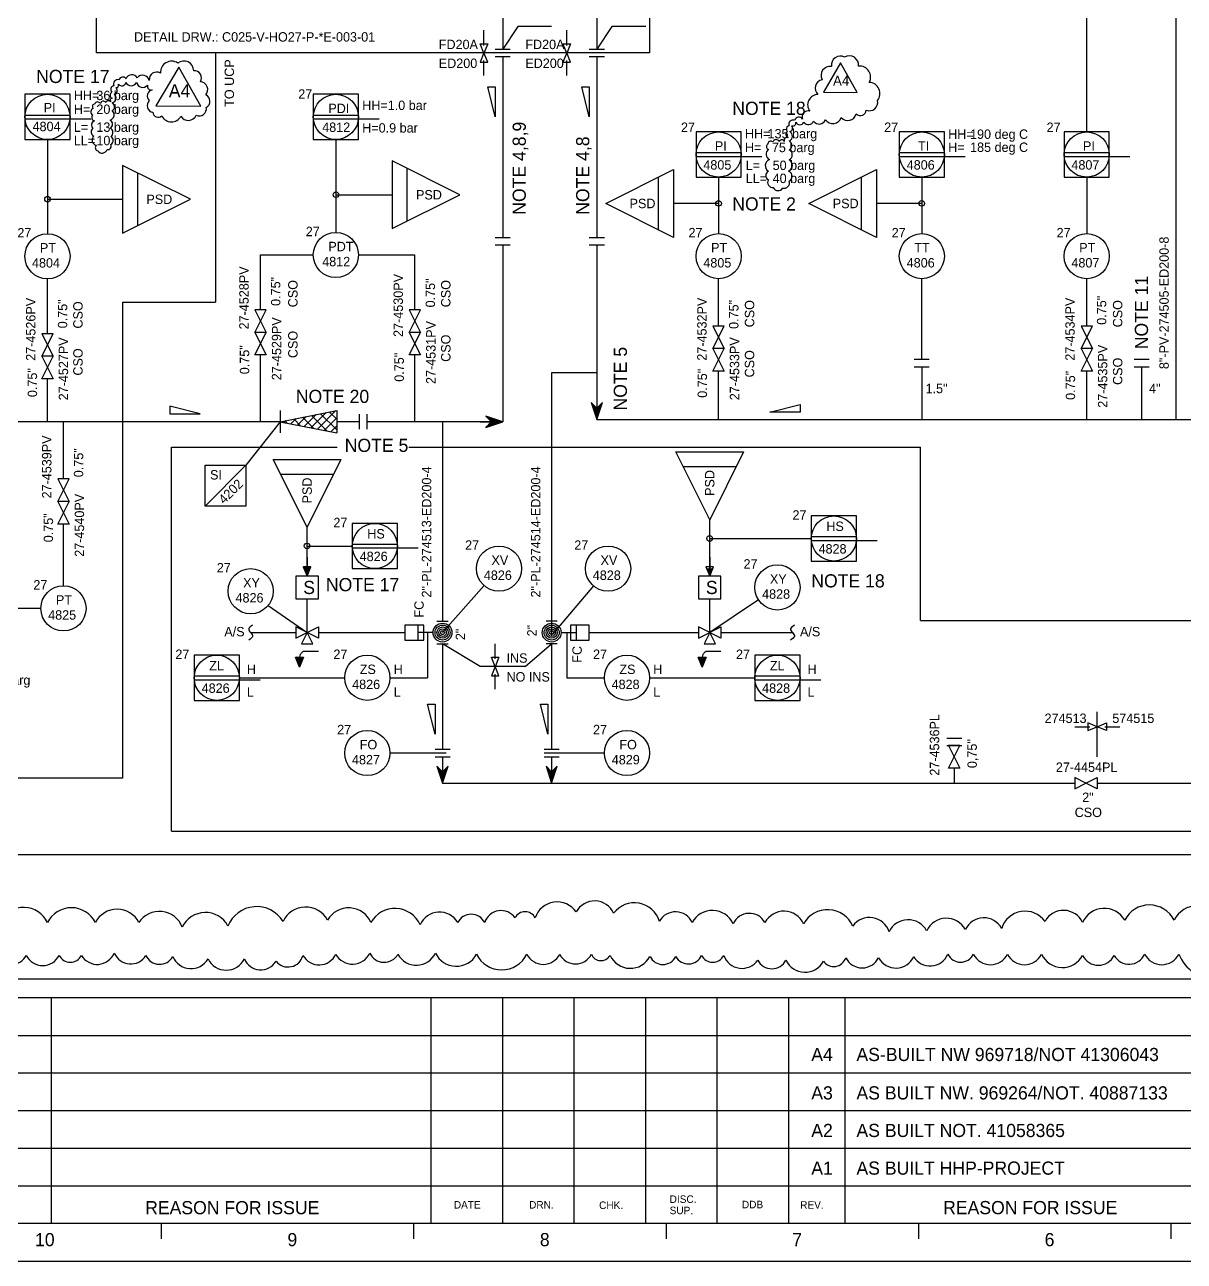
# Model space of a CAD drawing. Extents: x 0 to 840, y 0 to 594.
# Drawn here: x 190 to 498.1, y 0 to 328.5 of the extents above; entities that cross this region are included whole.
import ezdxf

# ---------------------------------------------------------------- set-up
doc = ezdxf.new("R2010")
doc.units = 0
for name, color, linetype in [('01-LIN-025-A', 7, 'Continuous'), ('08-LIN-050-A', 7, 'Continuous'), ('11-LIN-070-A', 7, 'Continuous'), ('14-LIN-025-DASH', 7, 'Continuous'), ('18-LIN-025-SP', 7, 'Continuous'), ('35-TXT-025', 7, 'Continuous'), ('36-TXT-035', 7, 'Continuous'), ('39-TXT-100', 7, 'Continuous'), ('40-', 7, 'Continuous'), ('43-', 7, 'Continuous'), ('45-', 7, 'Continuous'), ('51', 7, 'Continuous'), ('51-REV-035-CLD', 7, 'Continuous')]:
    doc.layers.add(name, color=color, linetype=linetype)

msp = doc.modelspace()

# ---------------------------------------------------------------- linework, layer by layer
at = {"layer": '01-LIN-025-A'}
for p, q in [((321, 328), (317, 322)), ((330, 328), (321, 328)), ((346, 328), (342, 322)), ((355, 328), (346, 328)), ((428.37, 239.6), (428.37, 261)), ((312.03, 179.5), (301, 167)), ((341.13, 179.41), (330.35, 166.65)), ((254.66, 174.22), (265, 167)), ((385.01, 175.67), (372, 167)), ((297, 167), (297, 155)), ((301, 167), (301, 167)), ((330, 167), (330, 167)), ((334, 167), (334, 155)), ((311, 158), (301, 164)), ((323, 158), (330, 164)), ((287, 155), (297, 155)), ((334, 155), (344, 155)), ((302, 135), (287, 135)), ((344, 135), (328, 135))]:
    msp.add_line(p, q, dxfattribs=at)
for points in [[(312, 326), (312, 327)], [(312, 323), (312, 326)], [(334, 326), (334, 327)], [(334, 323), (334, 326)], [(315, 322), (319, 322)], [(340, 322), (344, 322)], [(320, 321), (308, 321)], [(312, 316), (312, 319)], [(315, 320), (319, 320)], [(342, 321), (330, 321)], [(334, 316), (334, 319)], [(340, 320), (344, 320)], [(312, 315), (312, 316)], [(334, 315), (334, 316)], [(190, 310), (190, 298)], [(202, 310), (190, 310)], [(202, 298), (202, 310)], [(266.65, 310), (266.65, 298)], [(278.65, 310), (266.65, 310)], [(278.65, 298), (278.65, 310)], [(190, 304.5), (202, 304.5)], [(190, 303.5), (207.5, 303.5)], [(266.65, 304.5), (278.65, 304.5)], [(266.65, 303.5), (284.15, 303.5)], [(368.37, 300), (368.37, 288)], [(380.37, 300), (368.37, 300)], [(368.37, 300), (368.37, 288)], [(380.37, 300), (368.37, 300)], [(380.37, 288), (380.37, 300)], [(380.37, 288), (380.37, 300)], [(422.37, 300), (422.37, 288)], [(434.37, 300), (422.37, 300)], [(434.37, 288), (434.37, 300)], [(466.2, 300), (466.2, 288)], [(478.2, 300), (466.2, 300)], [(478.2, 288), (478.2, 300)], [(190, 298), (202, 298)], [(266.65, 298), (278.65, 298)], [(368.37, 294.5), (380.37, 294.5)], [(368.37, 294.5), (380.37, 294.5)], [(368.37, 293.5), (385.87, 293.5)], [(368.37, 293.5), (385.87, 293.5)], [(422.37, 294.5), (434.37, 294.5)], [(422.37, 293.5), (439.87, 293.5)], [(466.2, 294.5), (478.2, 294.5)], [(466.2, 293.5), (483.7, 293.5)], [(219.98, 275.11), (219.98, 289.11)], [(291.63, 276.31), (291.63, 290.31)], [(358.37, 274), (358.37, 288)], [(368.37, 288), (380.37, 288)], [(368.37, 288), (380.37, 288)], [(412.37, 274), (412.37, 288)], [(422.37, 288), (434.37, 288)], [(466.2, 288), (478.2, 288)], [(315, 272), (319, 272)], [(315, 270), (319, 270)], [(340, 272), (344, 272)], [(340, 270), (344, 270)], [(426.37, 239.6), (430.37, 239.6)], [(426.37, 237.6), (430.37, 237.6)], [(484.77, 239.6), (488.77, 239.6)], [(484.77, 237.6), (488.77, 237.6)], [(343.5, 228.1), (342, 226.6), (340.5, 228.1), (342, 223.6), (343.5, 228.1)], [(340.53, 228), (340.6, 228)], [(340.57, 227.9), (340.7, 227.9)], [(340.6, 227.8), (340.8, 227.8)], [(340.63, 227.7), (340.9, 227.7)], [(340.67, 227.6), (341, 227.6)], [(340.7, 227.5), (341.1, 227.5)], [(340.73, 227.4), (341.2, 227.4)], [(340.77, 227.3), (341.3, 227.3)], [(340.8, 227.2), (341.4, 227.2)], [(340.83, 227.1), (341.5, 227.1)], [(340.87, 227), (341.6, 227)], [(340.9, 226.9), (341.7, 226.9)], [(340.93, 226.8), (341.8, 226.8)], [(340.97, 226.7), (341.9, 226.7)], [(342, 229.6), (342, 223.6)], [(342.1, 226.7), (343.03, 226.7)], [(342.2, 226.8), (343.07, 226.8)], [(342.3, 226.9), (343.1, 226.9)], [(342.4, 227), (343.13, 227)], [(342.5, 227.1), (343.17, 227.1)], [(342.6, 227.2), (343.2, 227.2)], [(342.7, 227.3), (343.23, 227.3)], [(342.8, 227.4), (343.27, 227.4)], [(342.9, 227.5), (343.3, 227.5)], [(343, 227.6), (343.33, 227.6)], [(343.1, 227.7), (343.37, 227.7)], [(343.2, 227.8), (343.4, 227.8)], [(343.3, 227.9), (343.43, 227.9)], [(343.4, 228), (343.47, 228)], [(257.87, 223.03), (272.87, 226.03)], [(257.87, 226.03), (257.87, 220.03)], [(260.68, 222.47), (262.08, 223.87)], [(263.26, 221.95), (261.47, 223.75)], [(262.44, 222.12), (264.73, 224.4)], [(266.8, 221.25), (263.82, 224.22)], [(264.21, 221.76), (267.38, 224.93)], [(265.98, 221.41), (270.03, 225.46)], [(270.34, 220.54), (266.18, 224.69)], [(267.75, 221.06), (272.68, 225.99)], [(272.87, 220.83), (268.54, 225.16)], [(269.51, 220.7), (272.87, 224.06)], [(272.87, 223.66), (270.9, 225.64)], [(272.87, 226.03), (272.87, 220.03)], [(278.87, 225.03), (278.87, 221.03)], [(280.87, 225.03), (280.87, 221.03)], [(312.5, 224.53), (314, 223.03), (312.5, 221.53), (317, 223.03), (312.5, 224.53)], [(312.6, 224.43), (312.6, 224.5)], [(312.7, 224.33), (312.7, 224.47)], [(312.8, 224.23), (312.8, 224.43)], [(312.9, 224.13), (312.9, 224.4)], [(313, 224.03), (313, 224.37)], [(313.1, 223.93), (313.1, 224.33)], [(313.2, 223.83), (313.2, 224.3)], [(313.3, 223.73), (313.3, 224.27)], [(313.4, 223.63), (313.4, 224.23)], [(313.5, 223.53), (313.5, 224.2)], [(313.6, 223.43), (313.6, 224.17)], [(313.7, 223.33), (313.7, 224.13)], [(313.8, 223.23), (313.8, 224.1)], [(313.9, 223.13), (313.9, 224.07)], [(314, 223.03), (314, 224.03)], [(314.1, 222.07), (314.1, 224)], [(314.2, 222.1), (314.2, 223.97)], [(314.3, 222.13), (314.3, 223.93)], [(314.4, 222.17), (314.4, 223.9)], [(314.5, 222.2), (314.5, 223.87)], [(314.6, 222.23), (314.6, 223.83)], [(314.7, 222.27), (314.7, 223.8)], [(314.8, 222.3), (314.8, 223.77)], [(314.9, 222.33), (314.9, 223.73)], [(315, 222.37), (315, 223.7)], [(315.1, 222.4), (315.1, 223.67)], [(315.2, 222.43), (315.2, 223.63)], [(315.3, 222.47), (315.3, 223.6)], [(315.4, 222.5), (315.4, 223.57)], [(315.5, 222.53), (315.5, 223.53)], [(315.6, 222.57), (315.6, 223.5)], [(315.7, 222.6), (315.7, 223.47)], [(315.8, 222.63), (315.8, 223.43)], [(315.9, 222.67), (315.9, 223.4)], [(341, 226.6), (342, 226.6)], [(341.03, 226.5), (342.97, 226.5)], [(341.07, 226.4), (342.93, 226.4)], [(341.1, 226.3), (342.9, 226.3)], [(341.13, 226.2), (342.87, 226.2)], [(341.17, 226.1), (342.83, 226.1)], [(341.2, 226), (342.8, 226)], [(341.23, 225.9), (342.77, 225.9)], [(341.27, 225.8), (342.73, 225.8)], [(341.3, 225.7), (342.7, 225.7)], [(341.33, 225.6), (342.67, 225.6)], [(341.37, 225.5), (342.63, 225.5)], [(341.4, 225.4), (342.6, 225.4)], [(341.43, 225.3), (342.57, 225.3)], [(341.47, 225.2), (342.53, 225.2)], [(341.5, 225.1), (342.5, 225.1)], [(341.53, 225), (342.47, 225)], [(341.57, 224.9), (342.43, 224.9)], [(341.6, 224.8), (342.4, 224.8)], [(341.63, 224.7), (342.37, 224.7)], [(341.67, 224.6), (342.33, 224.6)], [(341.7, 224.5), (342.3, 224.5)], [(341.73, 224.4), (342.27, 224.4)], [(341.77, 224.3), (342.23, 224.3)], [(341.8, 224.2), (342.2, 224.2)], [(341.83, 224.1), (342.17, 224.1)], [(341.87, 224), (342.13, 224)], [(341.9, 223.9), (342.1, 223.9)], [(341.93, 223.8), (342.07, 223.8)], [(341.97, 223.7), (342.03, 223.7)], [(342, 226.6), (343, 226.6)], [(257.87, 223.03), (272.87, 220.03)], [(258.91, 222.82), (259.43, 223.34)], [(259.73, 222.66), (259.11, 223.28)], [(271.28, 220.35), (272.87, 221.94)], [(311, 223.03), (317, 223.03)], [(312.6, 221.57), (312.6, 221.63)], [(312.7, 221.6), (312.7, 221.73)], [(312.8, 221.63), (312.8, 221.83)], [(312.9, 221.67), (312.9, 221.93)], [(313, 221.7), (313, 222.03)], [(313.1, 221.73), (313.1, 222.13)], [(313.2, 221.77), (313.2, 222.23)], [(313.3, 221.8), (313.3, 222.33)], [(313.4, 221.83), (313.4, 222.43)], [(313.5, 221.87), (313.5, 222.53)], [(313.6, 221.9), (313.6, 222.63)], [(313.7, 221.93), (313.7, 222.73)], [(313.8, 221.97), (313.8, 222.83)], [(313.9, 222), (313.9, 222.93)], [(314, 222.03), (314, 223.03)], [(316, 222.7), (316, 223.37)], [(316.1, 222.73), (316.1, 223.33)], [(316.2, 222.77), (316.2, 223.3)], [(316.3, 222.8), (316.3, 223.27)], [(316.4, 222.83), (316.4, 223.23)], [(316.5, 222.87), (316.5, 223.2)], [(316.6, 222.9), (316.6, 223.17)], [(316.7, 222.93), (316.7, 223.13)], [(316.8, 222.97), (316.8, 223.1)], [(316.9, 223), (316.9, 223.07)], [(379, 211), (365, 211)], [(272, 209), (258, 209)], [(399, 198), (399, 186)], [(411, 198), (399, 198)], [(411, 186), (411, 198)], [(277, 196), (277, 184)], [(289, 196), (277, 196)], [(289, 184), (289, 196)], [(399, 192.5), (411, 192.5)], [(399, 191.5), (416.5, 191.5)], [(277, 190.5), (289, 190.5)], [(277, 189.5), (294.5, 189.5)], [(266, 184.5), (265, 184), (264, 184.5), (265, 182), (266, 184.5)], [(266, 184.5), (264.1, 184.5), (265, 182.4), (265.8, 184.4), (264.3, 184.4), (265, 182.8), (265.6, 184.3), (264.5, 184.3), (265, 183.3), (265.3, 184.1), (264.8, 184.1), (265, 183.7)], [(265.5, 184), (265, 182.75), (264.5, 184)], [(264.5, 184), (265, 183.8), (265.5, 184)], [(265, 187), (265, 184)], [(277, 184), (289, 184)], [(372.5, 184), (372, 182.75), (371.5, 184)], [(371.5, 184), (372, 183.8), (372.5, 184)], [(372, 187), (372, 184)], [(399, 186), (411, 186)], [(262, 182), (262, 176)], [(268, 182), (262, 182)], [(268, 176), (268, 182)], [(369, 182), (369, 176)], [(375, 182), (369, 182)], [(375, 176), (375, 182)], [(262, 176), (265, 176)], [(265, 176), (268, 176)], [(265, 167), (265, 176)], [(369, 176), (372, 176)], [(372, 176), (375, 176)], [(372, 167), (372, 176)], [(262, 168.5), (262, 165.5)], [(262, 165.5), (268, 168.5)], [(268, 165.5), (262, 168.5)], [(268, 168.5), (268, 165.5)], [(296, 169), (291, 169)], [(291, 169), (291, 165)], [(294.5, 165), (294.5, 169)], [(296, 167), (296, 169)], [(299.5, 170), (302.5, 170)], [(331.5, 170), (328.5, 170)], [(340, 169), (335, 169)], [(335, 169), (335, 167)], [(336.5, 169), (336.5, 165)], [(340, 165), (340, 169)], [(369, 168.5), (369, 165.5)], [(369, 165.5), (375, 168.5)], [(375, 165.5), (369, 168.5)], [(375, 168.5), (375, 165.5)], [(265, 167), (263.5, 164)], [(266.5, 164), (265, 167)], [(291, 165), (296, 165)], [(296, 167), (294.5, 167)], [(298.5, 167), (296, 167)], [(296, 165), (296, 167)], [(332.5, 167), (335, 167)], [(335, 167), (335, 165)], [(335, 167), (336.5, 167)], [(335, 165), (340, 165)], [(372, 167), (370.5, 164)], [(373.5, 164), (372, 167)], [(235, 161), (235, 149)], [(247, 161), (235, 161)], [(247, 149), (247, 161)], [(263.5, 164), (266.5, 164)], [(268, 162), (264.6, 162)], [(299.5, 164), (302.5, 164)], [(315, 163), (315, 164)], [(315, 160), (315, 163)], [(331.5, 164), (328.5, 164)], [(370.5, 164), (373.5, 164)], [(375, 162), (371.6, 162)], [(384, 161), (384, 149)], [(396, 161), (384, 161)], [(396, 149), (396, 161)], [(261.95, 160.5), (264.05, 160.5), (263, 157.8), (261.95, 160.5)], [(262.09, 160.5), (261.99, 160.4)], [(262.23, 160.5), (262.03, 160.3)], [(262.37, 160.5), (262.07, 160.2)], [(262.51, 160.5), (262.11, 160.09)], [(262.66, 160.5), (262.15, 159.99)], [(262.8, 160.5), (262.19, 159.89)], [(262.94, 160.5), (262.23, 159.79)], [(263.08, 160.5), (262.27, 159.69)], [(263.22, 160.5), (262.31, 159.58)], [(263.36, 160.5), (262.35, 159.48)], [(263.51, 160.5), (262.39, 159.38)], [(263.65, 160.5), (262.42, 159.28)], [(263.79, 160.5), (262.46, 159.18)], [(263.93, 160.5), (262.5, 159.07)], [(264.04, 160.47), (262.54, 158.97)], [(263.95, 160.23), (262.58, 158.87)], [(263.86, 160), (262.62, 158.77)], [(263.77, 159.77), (262.66, 158.67)], [(263.68, 159.54), (262.7, 158.57)], [(263.59, 159.31), (262.74, 158.46)], [(263.5, 159.08), (262.78, 158.36)], [(263.41, 158.85), (262.82, 158.26)], [(263.32, 158.61), (262.86, 158.16)], [(263.23, 158.38), (262.9, 158.06)], [(263.14, 158.15), (262.94, 157.96)], [(263.05, 157.92), (262.98, 157.85)], [(323, 158), (311, 158)], [(368.95, 160.5), (371.05, 160.5), (370, 157.8), (368.95, 160.5)], [(369.09, 160.5), (368.99, 160.4)], [(369.23, 160.5), (369.03, 160.3)], [(369.37, 160.5), (369.07, 160.2)], [(369.51, 160.5), (369.11, 160.09)], [(369.66, 160.5), (369.15, 159.99)], [(369.8, 160.5), (369.19, 159.89)], [(369.94, 160.5), (369.23, 159.79)], [(370.08, 160.5), (369.27, 159.69)], [(370.22, 160.5), (369.31, 159.58)], [(370.36, 160.5), (369.35, 159.48)], [(370.51, 160.5), (369.39, 159.38)], [(370.65, 160.5), (369.42, 159.28)], [(370.79, 160.5), (369.46, 159.18)], [(370.93, 160.5), (369.5, 159.07)], [(371.04, 160.47), (369.54, 158.97)], [(370.95, 160.23), (369.58, 158.87)], [(370.86, 160), (369.62, 158.77)], [(370.77, 159.77), (369.66, 158.67)], [(370.68, 159.54), (369.7, 158.57)], [(370.59, 159.31), (369.74, 158.46)], [(370.5, 159.08), (369.78, 158.36)], [(370.41, 158.85), (369.82, 158.26)], [(370.32, 158.61), (369.86, 158.16)], [(370.23, 158.38), (369.9, 158.06)], [(370.14, 158.15), (369.94, 157.96)], [(370.05, 157.92), (369.98, 157.85)], [(235, 155.5), (247, 155.5)], [(235, 154.5), (252.5, 154.5)], [(315, 153), (315, 156)], [(384, 155.5), (396, 155.5)], [(384, 154.5), (401.5, 154.5)], [(315, 152), (315, 153)], [(235, 149), (247, 149)], [(384, 149), (396, 149)], [(475, 134), (475, 146)], [(469, 142), (470, 142)], [(470, 142), (473, 142)], [(477, 142), (480, 142)], [(480, 142), (481, 142)], [(435, 139), (439, 139)], [(299, 136), (303, 136)], [(328, 136), (332, 136)], [(435, 137), (439, 137)], [(299, 134), (303, 134)], [(302.5, 131.5), (301, 130), (299.5, 131.5), (301, 127), (302.5, 131.5)], [(299.53, 131.4), (299.6, 131.4)], [(301, 133), (301, 127)], [(302.4, 131.4), (302.47, 131.4)], [(328, 134), (332, 134)], [(331.5, 131.5), (330, 130), (328.5, 131.5), (330, 127), (331.5, 131.5)], [(328.53, 131.4), (328.6, 131.4)], [(330, 133), (330, 127)], [(331.4, 131.4), (331.47, 131.4)], [(299.57, 131.3), (299.7, 131.3)], [(299.6, 131.2), (299.8, 131.2)], [(299.63, 131.1), (299.9, 131.1)], [(299.67, 131), (300, 131)], [(299.7, 130.9), (300.1, 130.9)], [(299.73, 130.8), (300.2, 130.8)], [(299.77, 130.7), (300.3, 130.7)], [(299.8, 130.6), (300.4, 130.6)], [(299.83, 130.5), (300.5, 130.5)], [(299.87, 130.4), (300.6, 130.4)], [(299.9, 130.3), (300.7, 130.3)], [(299.93, 130.2), (300.8, 130.2)], [(299.97, 130.1), (300.9, 130.1)], [(300, 130), (301, 130)], [(300.03, 129.9), (301.97, 129.9)], [(300.07, 129.8), (301.93, 129.8)], [(300.1, 129.7), (301.9, 129.7)], [(300.13, 129.6), (301.87, 129.6)], [(300.17, 129.5), (301.83, 129.5)], [(300.2, 129.4), (301.8, 129.4)], [(300.23, 129.3), (301.77, 129.3)], [(300.27, 129.2), (301.73, 129.2)], [(300.3, 129.1), (301.7, 129.1)], [(300.33, 129), (301.67, 129)], [(300.37, 128.9), (301.63, 128.9)], [(300.4, 128.8), (301.6, 128.8)], [(300.43, 128.7), (301.57, 128.7)], [(300.47, 128.6), (301.53, 128.6)], [(300.5, 128.5), (301.5, 128.5)], [(300.53, 128.4), (301.47, 128.4)], [(300.57, 128.3), (301.43, 128.3)], [(300.6, 128.2), (301.4, 128.2)], [(301, 130), (302, 130)], [(301.1, 130.1), (302.03, 130.1)], [(301.2, 130.2), (302.07, 130.2)], [(301.3, 130.3), (302.1, 130.3)], [(301.4, 130.4), (302.13, 130.4)], [(301.5, 130.5), (302.17, 130.5)], [(301.6, 130.6), (302.2, 130.6)], [(301.7, 130.7), (302.23, 130.7)], [(301.8, 130.8), (302.27, 130.8)], [(301.9, 130.9), (302.3, 130.9)], [(302, 131), (302.33, 131)], [(302.1, 131.1), (302.37, 131.1)], [(302.2, 131.2), (302.4, 131.2)], [(302.3, 131.3), (302.43, 131.3)], [(328.57, 131.3), (328.7, 131.3)], [(328.6, 131.2), (328.8, 131.2)], [(328.63, 131.1), (328.9, 131.1)], [(328.67, 131), (329, 131)], [(328.7, 130.9), (329.1, 130.9)], [(328.73, 130.8), (329.2, 130.8)], [(328.77, 130.7), (329.3, 130.7)], [(328.8, 130.6), (329.4, 130.6)], [(328.83, 130.5), (329.5, 130.5)], [(328.87, 130.4), (329.6, 130.4)], [(328.9, 130.3), (329.7, 130.3)], [(328.93, 130.2), (329.8, 130.2)], [(328.97, 130.1), (329.9, 130.1)], [(329, 130), (330, 130)], [(329.03, 129.9), (330.97, 129.9)], [(329.07, 129.8), (330.93, 129.8)], [(329.1, 129.7), (330.9, 129.7)], [(329.13, 129.6), (330.87, 129.6)], [(329.17, 129.5), (330.83, 129.5)], [(329.2, 129.4), (330.8, 129.4)], [(329.23, 129.3), (330.77, 129.3)], [(329.27, 129.2), (330.73, 129.2)], [(329.3, 129.1), (330.7, 129.1)], [(329.33, 129), (330.67, 129)], [(329.37, 128.9), (330.63, 128.9)], [(329.4, 128.8), (330.6, 128.8)], [(329.43, 128.7), (330.57, 128.7)], [(329.47, 128.6), (330.53, 128.6)], [(329.5, 128.5), (330.5, 128.5)], [(329.53, 128.4), (330.47, 128.4)], [(329.57, 128.3), (330.43, 128.3)], [(329.6, 128.2), (330.4, 128.2)], [(330, 130), (331, 130)], [(330.1, 130.1), (331.03, 130.1)], [(330.2, 130.2), (331.07, 130.2)], [(330.3, 130.3), (331.1, 130.3)], [(330.4, 130.4), (331.13, 130.4)], [(330.5, 130.5), (331.17, 130.5)], [(330.6, 130.6), (331.2, 130.6)], [(330.7, 130.7), (331.23, 130.7)], [(330.8, 130.8), (331.27, 130.8)], [(330.9, 130.9), (331.3, 130.9)], [(331, 131), (331.33, 131)], [(331.1, 131.1), (331.37, 131.1)], [(331.2, 131.2), (331.4, 131.2)], [(331.3, 131.3), (331.43, 131.3)], [(300.63, 128.1), (301.37, 128.1)], [(300.67, 128), (301.33, 128)], [(300.7, 127.9), (301.3, 127.9)], [(300.73, 127.8), (301.27, 127.8)], [(300.77, 127.7), (301.23, 127.7)], [(300.8, 127.6), (301.2, 127.6)], [(300.83, 127.5), (301.17, 127.5)], [(300.87, 127.4), (301.13, 127.4)], [(300.9, 127.3), (301.1, 127.3)], [(300.93, 127.2), (301.07, 127.2)], [(300.97, 127.1), (301.03, 127.1)], [(329.63, 128.1), (330.37, 128.1)], [(329.67, 128), (330.33, 128)], [(329.7, 127.9), (330.3, 127.9)], [(329.73, 127.8), (330.27, 127.8)], [(329.77, 127.7), (330.23, 127.7)], [(329.8, 127.6), (330.2, 127.6)], [(329.83, 127.5), (330.17, 127.5)], [(329.87, 127.4), (330.13, 127.4)], [(329.9, 127.3), (330.1, 127.3)], [(329.93, 127.2), (330.07, 127.2)], [(329.97, 127.1), (330.03, 127.1)]]:
    msp.add_lwpolyline(points, dxfattribs=at)
for points in [[(311, 323.45), (313, 323.45), (312, 320.95)], [(333, 323.45), (335, 323.45), (334, 320.95)], [(311, 318.5), (313, 318.5), (312, 321)], [(333, 318.5), (335, 318.5), (334, 321)], [(313, 312), (315, 312), (315, 304)], [(338, 312), (340, 312), (340, 304)], [(215.98, 273.11), (233.98, 282.11), (215.98, 291.11)], [(287.63, 274.31), (305.63, 283.31), (287.63, 292.31)], [(362.37, 272), (344.37, 281), (362.37, 290)], [(416.37, 272), (398.37, 281), (416.37, 290)], [(228.56, 227.12), (228.56, 225.12), (236.56, 225.12)], [(396, 227.6), (396, 225.6), (388, 225.6)], [(381, 215), (372, 197), (363, 215)], [(274, 213), (265, 195), (256, 213)], [(373, 184.5), (371, 184.5), (372, 182)], [(314, 160.45), (316, 160.45), (315, 157.95)], [(314, 155.5), (316, 155.5), (315, 158)], [(297, 148), (299, 148), (299, 140)], [(327, 148), (329, 148), (329, 140)], [(472.5, 143), (472.5, 141), (475, 142)], [(477.45, 143), (477.45, 141), (474.95, 142)], [(435.5, 137), (437, 134), (438.5, 137)], [(435.5, 131), (437, 134), (438.5, 131)], [(469, 125.5), (472, 127), (469, 128.5)], [(475, 125.5), (472, 127), (475, 128.5)]]:
    msp.add_lwpolyline(points, close=True, dxfattribs=at)
for centre, radius in [((196, 304), 6), ((272.65, 304), 6), ((374.37, 294), 6), ((374.37, 294), 6), ((428.37, 294), 6), ((472.2, 294), 6), ((196.02, 282.13), 0.75), ((272.67, 283.33), 0.75), ((374.35, 281.02), 0.75), ((428.35, 281.02), 0.75), ((196, 266.97), 6), ((272.65, 267.32), 6), ((374.37, 267), 6), ((428.37, 267), 6), ((472.2, 267), 6), ((405, 192), 6), ((283, 190), 6), ((264.98, 190.02), 0.75), ((371.98, 192.02), 0.75), ((316, 184), 6), ((345, 184), 6), ((250, 178), 6), ((390, 179), 6), ((200.25, 173.44), 6), ((301, 167), 2.5), ((301, 167), 2), ((301, 167), 1.5), ((301, 167), 0.999), ((330, 167), 2.5), ((330, 167), 2), ((330, 167), 1.5), ((330, 167), 0.999), ((301, 167), 0.499), ((330, 167), 0.499), ((241, 155), 6), ((281, 155), 6), ((350, 155), 6), ((390, 155), 6), ((281, 135), 6), ((350, 135), 6)]:
    msp.add_circle(centre, radius, dxfattribs=at)
for points in [[(250.5, 169), (250.04, 168.67), (249.12, 168), (250, 167), (250.87, 166), (249.96, 165.33), (249.5, 165)], [(394.5, 169), (394.04, 168.67), (393.12, 168), (394, 167), (394.87, 166), (393.96, 165.33), (393.5, 165)], [(264.6, 162), (264.51, 162.01), (264.34, 162.03), (263.84, 161.89), (263.09, 161.2), (263.03, 160.73), (263, 160.5)], [(371.6, 162), (371.51, 162.01), (371.34, 162.03), (370.84, 161.89), (370.09, 161.2), (370.03, 160.73), (370, 160.5)]]:
    msp.add_open_spline(points, degree=3, dxfattribs=at)
at = {"layer": '08-LIN-050-A'}
for p, q in [((496, 223.6), (496, 379)), ((428.37, 237.6), (428.37, 223.6)), ((486.77, 237.6), (486.77, 223.6)), ((301, 164), (301, 136)), ((330, 164), (330, 136)), ((301, 134), (301, 127)), ((330, 134), (330, 127)), ((437, 131), (437, 127)), ((301, 127), (469, 127)), ((475, 127), (644, 127))]:
    msp.add_line(p, q, dxfattribs=at)
at = {"layer": '11-LIN-070-A'}
for p, q in [((342, 362.94), (342, 322)), ((317, 356.69), (317, 322)), ((317, 320), (317, 272)), ((342, 320), (342, 272)), ((317, 270), (317, 223.03)), ((342, 270), (342, 223.6)), ((342, 223.6), (526, 223.6)), ((246.15, 223.03), (153, 223.03)), ((257.87, 223.03), (246.15, 223.03)), ((278.87, 223.03), (272.87, 223.03)), ((317, 223.03), (280.87, 223.03))]:
    msp.add_line(p, q, dxfattribs=at)
at = {"layer": '14-LIN-025-DASH'}
for p, q in [((229, 114.25), (229, 216.25)), ((229, 216.25), (273, 216.25)), ((292, 216.25), (428, 216.25)), ((428, 170.25), (428, 216.25)), ((248.76, 211.48), (237.9, 200.62)), ((428, 170.25), (693, 170.25)), ((229, 114.25), (588, 114.25)), ((82.9, 75), (695, 75))]:
    msp.add_line(p, q, dxfattribs=at)
for points in [[(209, 403), (356, 403), (356, 321), (209, 321)], [(237.9, 200.62), (237.9, 211.48), (248.76, 211.48), (248.76, 200.62)]]:
    msp.add_lwpolyline(points, close=True, dxfattribs=at)
at = {"layer": '18-LIN-025-SP'}
for p, q in [((472.2, 300), (472.2, 344)), ((240.64, 321), (240.64, 254.79)), ((196, 298), (196, 272.97)), ((272.65, 298), (272.65, 273.32)), ((374.37, 288), (374.37, 273)), ((428.37, 288), (428.37, 273)), ((472.2, 288), (472.2, 273)), ((272.65, 283.32), (287.63, 283.32)), ((196, 282.12), (215.98, 282.12)), ((374.37, 281), (362.37, 281)), ((428.37, 281), (416.37, 281)), ((252.65, 267.32), (266.65, 267.32)), ((252.65, 252.75), (252.65, 267.32)), ((278.65, 267.32), (293.65, 267.32)), ((293.65, 252.75), (293.65, 267.32)), ((196, 246.41), (196, 260.97)), ((374.37, 248.44), (374.37, 261)), ((472.2, 248.44), (472.2, 261)), ((215.91, 254.79), (240.64, 254.79)), ((215.91, 254.79), (215.91, 128.34)), ((252.65, 223.03), (252.65, 240.75)), ((293.65, 223.03), (293.65, 240.75)), ((196, 223), (196, 234.41)), ((342, 236), (330, 236)), ((330, 236), (330, 166)), ((374.37, 223.6), (374.37, 236.44)), ((472.2, 223.6), (472.2, 236.44)), ((200.25, 207.85), (200.25, 223.03)), ((301, 223), (301, 170)), ((200.25, 179.44), (200.25, 195.85)), ((265, 182), (265, 195)), ((372, 182), (372, 197)), ((372, 192), (399, 192)), ((265, 190), (277, 190)), ((194.25, 173.44), (138.11, 173.44)), ((250, 167), (262, 167)), ((268, 167), (291, 167)), ((340, 167), (369, 167)), ((375, 167), (394, 167)), ((247, 155), (275, 155)), ((356, 155), (384, 155)), ((215.91, 128.34), (162.12, 128.34)), ((644, 108), (138.12, 108))]:
    msp.add_line(p, q, dxfattribs=at)
at = {"layer": '43-'}
msp.add_line((25, 60), (608, 60), dxfattribs=at)
msp.add_lwpolyline([(0, 594), (0, 0), (840, 0), (840, 594)], close=True, dxfattribs=at)
for points in [[(197, 70), (197, 10)], [(298, 10), (298, 70)], [(317, 10), (317, 70)], [(336, 10), (336, 70)], [(355, 10), (355, 70)], [(374, 10), (374, 70)], [(408, 10), (408, 70)], [(608, 50), (25, 50)], [(608, 40), (25, 40)], [(608, 30), (25, 30)], [(226.24, 10), (226.24, 6)], [(293.32, 10), (293.32, 6)], [(360.4, 10), (360.4, 6)], [(427.48, 10), (427.48, 6)], [(494.56, 10), (494.56, 6)]]:
    msp.add_lwpolyline(points, dxfattribs=at)
at = {"layer": '45-'}
for p, q in [((830, 70), (25, 70)), ((25, 20), (608, 20))]:
    msp.add_line(p, q, dxfattribs=at)
msp.add_lwpolyline([(25, 585), (830, 585), (830, 10), (25, 10)], close=True, dxfattribs=at)
msp.add_lwpolyline([(393, 10), (393, 70)], dxfattribs=at)
at = {"layer": '51'}
for points in [[(224.79, 306.92), (236.79, 306.81), (230.89, 317.25)], [(402.21, 310.6), (411.21, 310.52), (406.78, 318.36)]]:
    msp.add_lwpolyline(points, close=True, dxfattribs=at)
at = {"layer": '51-REV-035-CLD'}
msp.add_line((257.87, 223.03), (248.76, 211.48), dxfattribs=at)
for points in [[(254.15, 246.75), (251.15, 246.75), (254.15, 252.75), (251.15, 252.75)], [(295.15, 246.75), (292.15, 246.75), (295.15, 252.75), (292.15, 252.75)], [(197.5, 240.41), (194.5, 240.41), (197.5, 246.41), (194.5, 246.41)], [(254.15, 240.75), (251.15, 240.75), (254.15, 246.75), (251.15, 246.75)], [(295.15, 240.75), (292.15, 240.75), (295.15, 246.75), (292.15, 246.75)], [(375.87, 242.44), (372.87, 242.44), (375.87, 248.44), (372.87, 248.44)], [(473.7, 242.44), (470.7, 242.44), (473.7, 248.44), (470.7, 248.44)], [(197.5, 234.41), (194.5, 234.41), (197.5, 240.41), (194.5, 240.41)], [(375.87, 236.44), (372.87, 236.44), (375.87, 242.44), (372.87, 242.44)], [(473.7, 236.44), (470.7, 236.44), (473.7, 242.44), (470.7, 242.44)], [(201.75, 201.85), (198.75, 201.85), (201.75, 207.85), (198.75, 207.85)], [(201.75, 195.85), (198.75, 195.85), (201.75, 201.85), (198.75, 201.85)]]:
    msp.add_lwpolyline(points, close=True, dxfattribs=at)
for centre, radius, start, end in [((229, 315.82), 2.98, 56.7789, 183.5298), ((232.23, 316.22), 2.63, 0.679, 127.4299), ((406.72, 317.76), 2.4, 61.9498, 188.7007), ((409.1, 317.74), 2.48, 353.7057, 120.4566), ((225.03, 313.93), 1.98, 59.662, 186.4129), ((235.03, 314.35), 1.91, 328.0515, 94.8024), ((403.98, 315.02), 2.4, 81.3274, 208.0783), ((411.9, 314.6), 2.88, 330.0762, 96.8271), ((213.77, 311.27), 0.96, 98.983, 225.7339), ((214.74, 312.68), 1.21, 75.8242, 202.5751), ((214.31, 312.44), 0.618, 254.3657, 21.1166), ((215.74, 313.37), 1.11, 219.6257, 346.3766), ((216.04, 313.54), 1.05, 35.7195, 162.4704), ((218.21, 313.85), 1.58, 208.1328, 334.8837), ((218.43, 313.52), 1.67, 30.9159, 157.6668), ((221.31, 313.56), 1.71, 192.5813, 319.3322), ((221.29, 313.24), 1.83, 14.7971, 141.548), ((223.52, 312.11), 0.97, 159.874, 286.6249), ((236.48, 311.23), 2.11, 318.6255, 85.3764), ((402.31, 311.65), 2.28, 101.1081, 227.859), ((414.29, 310.21), 2.96, 321.0573, 87.8082), ((213.55, 309.78), 0.916, 119.2258, 245.9767), ((213.23, 308.37), 0.579, 95.597, 222.3479), ((212.92, 309.04), 1.33, 283.4126, 50.1635), ((213.51, 311.05), 1.02, 284.8622, 51.6131), ((224.14, 309.58), 1.63, 101.8883, 228.6392), ((237.3, 308.13), 1.87, 299.168, 65.9189), ((400.8, 307.19), 2.77, 90.4482, 217.1991), ((208.53, 305.36), 0.999, 114.2399, 240.9907), ((208.64, 306.75), 0.71, 96.0783, 222.8292), ((209.33, 307.13), 0.832, 29.4884, 156.2393), ((210.87, 307.31), 0.848, 37.9402, 164.6911), ((212.21, 307.59), 0.711, 33.3379, 160.0887), ((212.28, 304.54), 1.44, 284.9968, 51.7477), ((212.68, 306.72), 1.16, 295.2428, 61.9937), ((224.32, 307.03), 1.83, 133.8147, 260.5656), ((236.37, 306.16), 1.87, 243.5087, 10.2596), ((398.17, 303.98), 1.59, 74.7615, 201.5124), ((412, 305.97), 1.61, 227.36, 354.1109), ((414.45, 307.83), 2.2, 247.1253, 13.8762), ((208.79, 301.87), 1.1, 105.7446, 232.4954), ((208.66, 303.82), 0.908, 132.5621, 259.313), ((212.11, 302.07), 1.21, 296.6246, 63.3754), ((225.45, 305.34), 1.44, 184.5047, 311.2556), ((228.94, 305.49), 2.83, 205.7816, 332.5325), ((233.42, 305.36), 2.29, 210.7864, 337.5372), ((394.18, 301.99), 1.18, 70.2422, 196.9931), ((394.09, 302.4), 0.809, 247.5537, 14.3046), ((395.71, 302.72), 1.19, 34.4819, 161.2328), ((395.97, 303.14), 1.22, 206.6246, 333.3754), ((398.26, 303.38), 1.44, 213.1477, 339.8986), ((401.09, 303.85), 1.76, 213.2605, 340.0114), ((404.71, 304.6), 2.39, 214.4819, 341.2328), ((408.7, 305.29), 2.26, 220.1672, 346.9181), ((208.76, 300.01), 1.17, 122.7369, 249.4878), ((212.17, 299.84), 1.25, 300.4367, 67.1875), ((393.16, 299.35), 0.901, 121.8163, 248.5672), ((393.25, 300.79), 0.88, 103.2388, 229.9897), ((392.56, 298.88), 1.43, 293.3558, 60.1066), ((393.14, 301.01), 0.902, 278.1985, 44.9494), ((209.28, 297.86), 1.41, 131.6648, 258.4157), ((209.57, 295.82), 0.867, 131.0053, 257.7562), ((212.02, 296.27), 0.948, 258.764, 25.5149), ((212.32, 297.7), 1.16, 298.6689, 65.4198), ((387.86, 296.07), 0.792, 128.5072, 255.2581), ((388.23, 296.67), 0.857, 51.9823, 178.7331), ((389.67, 296.98), 0.981, 31.3907, 158.1415), ((391.16, 297.16), 0.734, 26.6246, 153.3754), ((392.58, 297.75), 0.807, 71.6394, 198.3903), ((392.54, 296.4), 1.3, 296.6246, 63.3754), ((210.52, 295.77), 1.39, 215.2446, 341.9955), ((388.52, 291.04), 1.76, 111.3128, 238.0636), ((388.43, 294.05), 1.47, 121.3857, 248.1366), ((392.3, 291.15), 1.67, 293.8333, 60.5842), ((392.47, 293.92), 1.47, 296.6246, 63.3754), ((388.15, 288.42), 1.26, 116.6246, 243.3754), ((392.38, 288.23), 1.51, 299.717, 66.4679), ((388.76, 286.59), 1.36, 149.3462, 276.0971), ((391.79, 286.45), 1.41, 252.8086, 19.5595), ((390.18, 285.79), 1.39, 203.2564, 330.0072), ((331.44, 89.28), 6.16, 34.7587, 161.5096), ((341.41, 90.13), 5.58, 24.8337, 151.5846), ((189.68, 87.02), 6.97, 25.1917, 151.9426), ((202.37, 86.78), 7.14, 26.6246, 153.3754), ((214.52, 87.09), 6.45, 26.6246, 153.3754), ((225.74, 86.47), 6.49, 20.4513, 147.2021), ((237.97, 85.85), 6.8, 28.0941, 154.845), ((251.6, 86), 8.22, 31.4915, 158.2424), ((264.61, 87.48), 6.62, 28.1328, 154.8836), ((276.06, 87.41), 6.46, 23.5289, 150.2798), ((288.36, 86.39), 7.33, 23.8969, 150.6477), ((300.21, 87.17), 5.59, 30.2027, 156.9536), ((308.62, 88.19), 4.01, 26.6246, 153.3754), ((316.56, 88.58), 4.58, 35.3751, 162.126), ((322.95, 89.9), 2.96, 26.6246, 153.3754), ((352, 88.34), 6.9, 16.444, 143.1949), ((362.91, 87.95), 4.88, 24.5781, 151.329), ((372.72, 87.09), 6.1, 24.9871, 151.738), ((382.54, 87.72), 4.71, 28.7467, 155.4976), ((391.73, 87.25), 5.75, 24.888, 151.6389), ((403.33, 86.08), 7.33, 23.8969, 150.6477), ((455.83, 86.47), 6.53, 35.8402, 162.5911), ((466.03, 87.64), 5.58, 24.8337, 151.5846), ((476.86, 87.48), 6.28, 29.806, 156.5569), ((488.86, 87.33), 7.32, 26.6246, 153.3754), ((501.63, 87.48), 6.97, 26.6246, 153.3754), ((414.47, 85.85), 5.47, 17.4576, 144.2085), ((424.75, 85.15), 5.58, 28.4154, 155.1663), ((434.88, 85.38), 5.75, 28.3611, 155.112), ((444.85, 85.85), 5.4, 28.4731, 155.224), ((186.64, 83.13), 4.18, 206.6246, 333.3754), ((194.74, 83.44), 4.88, 206.6246, 333.3754), ((202.06, 82.74), 3.31, 206.6246, 333.3754), ((209.23, 83.75), 4.89, 210.7122, 337.4631), ((218.11, 83.68), 4.72, 202.386, 329.1369), ((225.82, 82.9), 4.01, 204.1337, 330.8846), ((234.15, 82.97), 5.24, 202.8085, 329.5594), ((243.5, 82.74), 5.4, 206.6246, 333.3754), ((252.69, 82.12), 4.72, 202.386, 329.1369), ((259.93, 82.27), 4.1, 218.8954, 345.6463), ((268.19, 83.6), 4.88, 208.671, 335.4219), ((277.07, 83.99), 5.06, 208.6005, 335.3514), ((285.48, 83.6), 4.19, 204.2374, 330.9883), ((294.05, 84.22), 5.58, 208.4154, 335.1663), ((304.64, 84.46), 6.1, 204.9871, 331.738), ((316.72, 84.92), 7.49, 206.6246, 333.3754), ((327.78, 83.75), 4.88, 206.6246, 333.3754), ((336.35, 83.68), 4.71, 206.6246, 333.3754), ((343.12, 82.66), 2.79, 203.0464, 329.7973), ((350.91, 83.75), 5.93, 204.939, 331.6899), ((359.56, 82.66), 3.83, 206.6246, 333.3754), ((366.33, 82.82), 3.84, 209.2284, 335.9793), ((372.8, 82.74), 3.31, 206.6246, 333.3754), ((380.59, 82.9), 5.1, 198.7673, 325.5182), ((388.53, 81.88), 4.18, 206.6246, 333.3754), ((397.33, 82.35), 5.58, 204.8337, 331.5846), ((404.97, 81.65), 3.35, 215.6017, 342.3526), ((412.52, 82.82), 4.88, 206.6246, 333.3754), ((421.48, 83.13), 5.23, 208.5347, 335.2856), ((430.59, 83.52), 5.07, 210.5717, 337.3226), ((438.69, 83.28), 3.83, 206.6246, 333.3754), ((446.64, 83.83), 5.05, 206.6246, 333.3754), ((455.67, 83.83), 5.05, 206.6246, 333.3754), ((465.72, 84.14), 6.1, 204.9871, 331.738), ((475.3, 83.36), 4.71, 206.6246, 333.3754), ((483.48, 83.44), 4.53, 208.8283, 335.5792), ((492.13, 83.83), 5.05, 206.6246, 333.3754), ((507.24, 86.1), 11.52, 203.1546, 329.9055)]:
    msp.add_arc(centre, radius, start, end, dxfattribs=at)

# ---------------------------------------------------------------- texts
at = {"layer": '35-TXT-025'}
for s, p in [('DETAIL DRW.: C025-V-HO27-P-*E-003-01', (219, 324)), ('FD20A', (300, 322)), ('FD20A', (323, 322)), ('ED200', (300, 317)), ('ED200', (323, 317)), ('HH=', (203, 308.46)), ('36 barg', (209, 308.46)), ('27', (262.65, 308.83)), ('PI', (195.01, 305.21)), ('H=', (203, 304.79)), ('20 barg', (209, 304.79)), ('PDI', (270.65, 305)), ('HH=1.0 bar ', (279.65, 305.83)), ('4804', (192.04, 300.2)), ('L=', (203, 300.03)), ('13 barg', (209, 300.03)), ('4812', (269.02, 300)), ('H=0.9 bar ', (279.65, 299.83)), ('LL=', (203, 296.47)), ('10 barg', (209, 296.47)), ('HH=', (381.37, 298.29)), ('135 barg', (387.37, 298.29)), ('HH=', (435.37, 298.16)), ('190 deg C', (441.2, 298.16)), ('H=', (381.37, 294.63)), ('75 barg', (388.53, 294.63)), ('H=', (435.37, 294.69)), ('185 deg C', (441.2, 294.69)), ('4805', (370.31, 290)), ('L=', (381.56, 289.89)), ('50 barg', (388.73, 289.89)), ('4806', (424.36, 290)), ('4807', (468.13, 290)), ('LL=', (381.56, 286.42)), ('40 barg', (388.73, 286.42)), ('PSD', (222.29, 280.86)), ('PSD', (293.95, 282.06)), ('27', (188, 271.97)), ('27', (264.65, 272.31)), ('PT', (194, 267.97)), ('PDT', (270.65, 268.31)), ('4804', (191.89, 263.97)), ('4812', (269.02, 264.31)), ('4805', (370.31, 264)), ('4806', (424.36, 264)), ('4807', (468.13, 264)), ('1.5"', (429.37, 230.6)), ('4"', (488.77, 230.6)), ('SI', (239.21, 207.67)), ('27', (272, 195)), ('27', (394, 197)), ('HS', (281, 192)), ('HS', (403, 194)), ('27', (307, 189)), ('27', (336, 189)), ('4828', (400.93, 188)), ('4826', (278.98, 186)), ('XV', (314, 185)), ('XV', (343, 185)), ('27', (241, 183)), ('27', (381, 184)), ('27', (192.25, 178.44)), ('XY', (248, 179)), ('4826', (311.98, 181)), ('4828', (340.93, 181)), ('XY', (388, 180)), ('4826', (245.98, 175)), ('4828', (385.93, 176)), ('PT', (198.25, 174.44)), ('4825', (196.19, 170.44)), ('A/S', (243, 166)), ('A/S', (396, 166)), ('27', (230, 160)), ('27', (272, 160)), ('INS', (318, 159)), ('27', (341, 160)), ('27', (379, 160)), ('ZL', (239, 157)), ('H', (249, 156)), ('ZS', (279, 156)), ('H', (288, 156)), ('ZS', (348, 156)), ('H', (357, 156)), ('ZL', (388, 157)), ('H', (398, 156)), ('SP= 13.5 barg', (170, 153.15)), ('4826', (276.98, 152)), ('NO INS', (318, 154)), ('4828', (345.93, 152)), ('4826', (236.98, 151)), ('L', (249, 150)), ('L', (288, 150)), ('L', (357, 150)), ('4828', (385.93, 151)), ('L', (398, 150)), ('274513', (461, 143)), ('574515', (479, 143)), ('27', (273, 140)), ('27', (341, 140)), ('FO', (279, 136)), ('FO', (348, 136)), ('4827', (276.93, 132)), ('4829', (345.98, 132)), ('27-4454PL', (464, 130)), ('2"', (471, 122)), ('CSO', (469, 118))]:
    msp.add_text(s, height=2.5, dxfattribs=at).set_placement(p)
for s, rotation, p in [('TO UCP', 90, (245.58, 306.67)), ('27', 360, (364.37, 300)), ('27', 360, (418.37, 300)), ('27', 360, (461.54, 300)), ('PI', 360, (373.37, 295)), ('TI', 360, (427.37, 295)), ('PI', 360, (471.2, 295)), ('PSD', 360, (350.71, 279.75)), ('PSD', 360, (404.71, 279.75)), ('27', 360, (366.37, 272)), ('27', 360, (420.37, 272)), ('27', 360, (464.2, 272)), ('PT', 360, (372.37, 268)), ('TT', 360, (426.37, 268)), ('PT', 360, (470.2, 268)), ('8"-PV-274505-ED200-8', 90, (494, 237)), ('27-4528PV', 90, (249.47, 247.55)), ('0.75"', 90, (257.9, 253.79)), ('CSO', 90, (262.47, 253.42)), ('27-4530PV', 90, (290.47, 245.55)), ('0.75"', 90, (299, 253.39)), ('CSO', 90, (303.11, 253.42)), ('0.75"', 90, (477.4, 248.77)), ('27-4526PV', 90, (192.81, 239.2)), ('0.75"', 90, (201.26, 247.84)), ('CSO', 90, (205.35, 247.77)), ('27-4532PV', 90, (371.18, 239.24)), ('0.75"', 90, (379.65, 247.68)), ('CSO', 90, (383.84, 248.09)), ('27-4534PV', 90, (469.01, 239.24)), ('CSO', 90, (481.67, 248.09)), ('27-4529PV', 90, (258.14, 234.04)), ('27-4531PV', 90, (299.14, 233.04)), ('CSO', 90, (262.47, 239.93)), ('27-4527PV', 90, (201.49, 228.7)), ('0.75"', 90, (249.62, 235.64)), ('CSO', 90, (303.11, 238.93)), ('27-4533PV', 90, (379.85, 228.73)), ('27-4535PV', 90, (477.68, 226.73)), ('CSO', 90, (205.35, 235.28)), ('0.75"', 90, (290.72, 233.64)), ('CSO', 90, (383.84, 234.79)), ('CSO', 90, (481.67, 232.79)), ('0.75"', 90, (193.24, 229.55)), ('0.75"', 90, (371.28, 229.38)), ('0.75"', 90, (469.12, 228.83)), ('27-4539PV', 90, (197.06, 202.65)), ('0.75"', 90, (205.51, 208.28)), ('2"-PL-274513-ED200-4', 90, (298, 176.33)), ('2"-PL-274514-ED200-4', 90, (327, 176.33)), ('4202', 45, (242.96, 200.99)), ('PSD', 90, (266.25, 201.32)), ('PSD', 90, (373.25, 203.32)), ('27-4540PV', 90, (205.74, 187.14)), ('0.75"', 90, (197.49, 191)), ('FC', 90, (296, 171)), ('2"', 90, (307, 165)), ('2"', 90, (326, 166)), ('FC', 90, (338, 159)), ('27-4536PL', 90, (433, 129)), ('0,75"', 90, (443, 131))]:
    msp.add_text(s, height=2.5, rotation=rotation, dxfattribs=at).set_placement(p)
at = {"layer": '36-TXT-035'}
for s, p in [('NOTE 17', (193, 313)), ('NOTE 18', (378, 304.53)), ('NOTE 20', (262, 228)), ('NOTE 5', (275, 215)), ('S', (263.98, 177.24)), ('NOTE 17', (270, 178)), ('S', (370.98, 177.24)), ('NOTE 18', (399, 179)), ('A4', (399, 53.18)), ('AS-BUILT NW 969718/NOT 41306043', (411, 53.18)), ('A3', (399, 42.98)), ('AS BUILT NW. 969264/NOT. 40887133', (411, 42.98)), ('A2', (399, 33)), ('AS BUILT NOT. 41058365', (411, 33)), ('A1', (399, 23)), ('AS BUILT HHP-PROJECT', (411, 23))]:
    msp.add_text(s, height=3.5, dxfattribs=at).set_placement(p)
for s, rotation, p in [('NOTE 4,8,9', 90, (323.13, 278)), ('NOTE 4,8', 90, (340, 278)), ('NOTE 2', 360, (378, 279.13)), ('NOTE 11', 90, (488.49, 242.27)), ('NOTE 5', 90, (350, 226))]:
    msp.add_text(s, height=3.5, rotation=rotation, dxfattribs=at).set_placement(p)
at = {"layer": '39-TXT-100'}
for s, p in [('DISC.', (361.36, 15.5)), ('DATE', (304, 14)), ('DRN.', (324, 14)), ('CHK.', (342.6, 13.89)), ('SUP.', (361.36, 12.5)), ('DDB', (380.56, 14.07)), ('REV.', (396.05, 13.96))]:
    msp.add_text(s, height=2, dxfattribs=at).set_placement(p)
at = {"layer": '40-'}
for s, p in [('REASON FOR ISSUE', (221.96, 12.49)), ('REASON FOR ISSUE', (434.03, 12.51)), ('10', (192.7, 4)), ('9', (259.78, 4)), ('8', (326.86, 4)), ('7', (393.94, 4)), ('6', (461.02, 4))]:
    msp.add_text(s, height=3.5, dxfattribs=at).set_placement(p)
at = {"layer": '51'}
for height, p in [(3.5, (228.24, 309.18)), (2.625, (404.79, 312.3))]:
    msp.add_text('A4', height=height, dxfattribs=at).set_placement(p)

doc.saveas('drawing.dxf')
